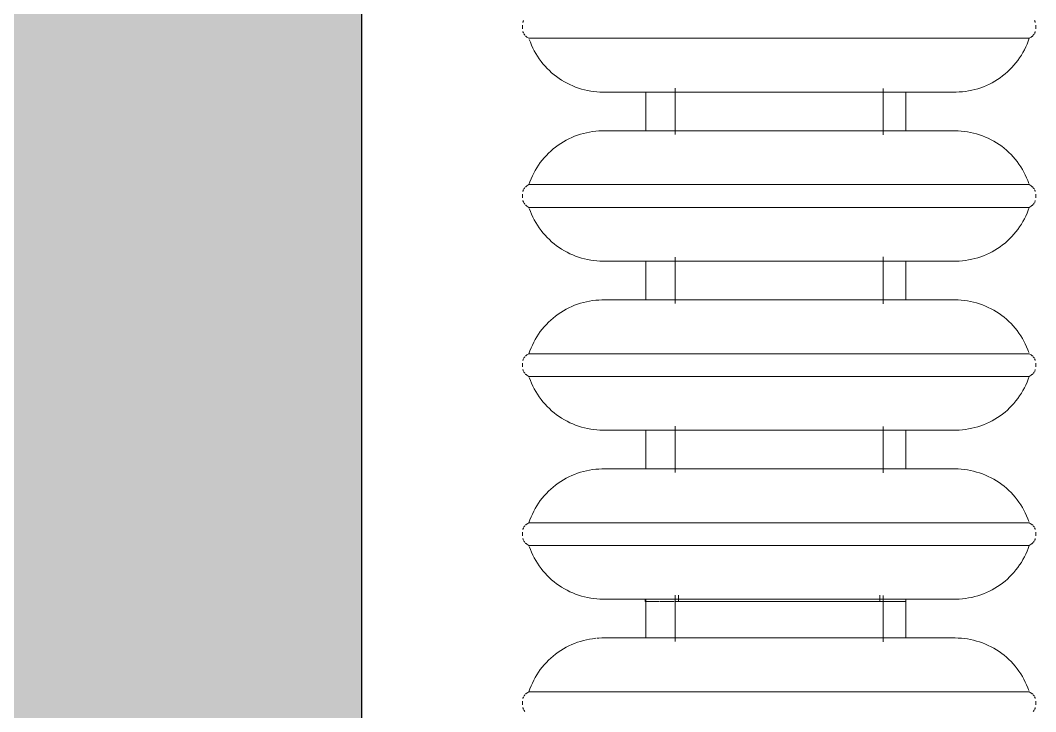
# Model space of a CAD drawing. Header units: inches. Extents: x -4688 to 1542, y -3558 to 978.
# Drawn here: x 11.65 to 31.17, y 230.45 to 243.74 of the extents above; entities that cross this region are included whole.
import ezdxf

# ---------------------------------------------------------------- set-up
doc = ezdxf.new("R2010")
doc.units = ezdxf.units.IN
doc.header["$MEASUREMENT"] = 0
for name, color, linetype, lineweight in [('A-GENM', 13, 'Continuous', 9), ('A-WALL', 113, 'Continuous', 18), ('A-WALL-PATT', 111, 'Continuous', 18)]:
    doc.layers.add(name, color=color, linetype=linetype, lineweight=lineweight)

# ---------------------------------------------------------------- blocks, each defined once
blk = doc.blocks.new('Cast_Iron_Radiator_8182 - Cast_Iron_Radiator_8182-V88-1st Floor Power _ Signal')
at = {"layer": 'A-GENM'}
for p, q in [((-5.75, 4.933), (-5.787, 4.933)), ((-5.713, 4.933), (-5.75, 4.933)), ((-2.5, 4.933), (-2.537, 4.933)), ((-2.463, 4.933), (-2.5, 4.933)), ((0.75, 4.933), (0.713, 4.933)), ((0.787, 4.933), (0.75, 4.933)), ((4, 4.933), (3.963, 4.933)), ((4.037, 4.933), (4, 4.933)), ((7.25, 4.933), (7.213, 4.933)), ((7.287, 4.933), (7.25, 4.933)), ((-5.532, 4.809), (-5.557, 4.848)), ((-5.532, 1), (-5.532, 4.809)), ((-2.693, 4.848), (-2.718, 4.809)), ((-2.718, 1), (-2.718, 4.809)), ((-2.282, 4.809), (-2.307, 4.848)), ((-2.282, 1), (-2.282, 4.809)), ((0.557, 4.848), (0.532, 4.809)), ((0.532, 1), (0.532, 4.809)), ((0.968, 4.809), (0.943, 4.848)), ((0.968, 1), (0.968, 4.809)), ((3.807, 4.848), (3.782, 4.809)), ((3.782, 1), (3.782, 4.809)), ((4.218, 4.809), (4.193, 4.848)), ((4.218, 1), (4.218, 4.809)), ((7.057, 4.848), (7.032, 4.809)), ((7.032, 1), (7.032, 4.809)), ((-3.747, 2.562), (-4.503, 2.562)), ((-0.497, 2.562), (-1.253, 2.562)), ((2.753, 2.562), (1.997, 2.562)), ((6.003, 2.562), (5.247, 2.562)), ((-3.678, 2), (-4.568, 2)), ((-0.428, 2), (-1.318, 2)), ((2.822, 2), (1.932, 2)), ((6.072, 2), (5.182, 2)), ((-5.532, -1), (-5.532, 1)), ((-4.498, -1), (-4.498, 1)), ((-3.752, 1), (-3.752, -1)), ((-2.718, -1), (-2.718, 1)), ((-2.282, -1), (-2.282, 1)), ((-1.248, -1), (-1.248, 1)), ((-0.502, 1), (-0.502, -1)), ((0.532, -1), (0.532, 1)), ((0.968, -1), (0.968, 1)), ((2.002, -1), (2.002, 1)), ((2.748, 1), (2.748, -1)), ((3.782, -1), (3.782, 1)), ((4.218, -1), (4.218, 1)), ((5.252, -1), (5.252, 1)), ((5.998, 1), (5.998, -1)), ((7.032, -1), (7.032, 1)), ((-5.532, -4.809), (-5.532, -1)), ((-2.718, -4.809), (-2.718, -1)), ((-2.282, -4.809), (-2.282, -1)), ((0.532, -4.809), (0.532, -1)), ((0.968, -4.809), (0.968, -1)), ((3.782, -4.809), (3.782, -1)), ((4.218, -4.809), (4.218, -1)), ((7.032, -4.809), (7.032, -1)), ((-4.572, -2), (-3.682, -2)), ((-1.322, -2), (-0.432, -2)), ((1.928, -2), (2.831, -2)), ((5.178, -2), (6.068, -2)), ((-4.501, -2.438), (-3.746, -2.438)), ((-1.251, -2.438), (-0.496, -2.438)), ((1.999, -2.438), (2.754, -2.438)), ((5.249, -2.438), (6.004, -2.438)), ((-5.557, -4.848), (-5.532, -4.809)), ((-2.718, -4.809), (-2.693, -4.848)), ((-2.307, -4.848), (-2.282, -4.809)), ((0.532, -4.809), (0.557, -4.848)), ((0.943, -4.848), (0.968, -4.809)), ((3.782, -4.809), (3.807, -4.848)), ((4.193, -4.848), (4.218, -4.809)), ((7.032, -4.809), (7.057, -4.848)), ((-5.787, -4.933), (-5.75, -4.933)), ((-5.75, -4.933), (-5.713, -4.933)), ((-2.537, -4.933), (-2.5, -4.933)), ((-2.5, -4.933), (-2.463, -4.933)), ((0.713, -4.933), (0.75, -4.933)), ((0.75, -4.933), (0.787, -4.933)), ((3.963, -4.933), (4, -4.933)), ((4, -4.933), (4.037, -4.933)), ((7.213, -4.933), (7.25, -4.933)), ((7.25, -4.933), (7.287, -4.933))]:
    blk.add_line(p, q, dxfattribs=at)
at = {"layer": 'A-GENM', "flags": 128}
for points in [[(-5.909, 4.887), (-5.903, 4.892), (-5.897, 4.896), (-5.891, 4.901), (-5.885, 4.905)], [(-5.872, 4.912), (-5.865, 4.915), (-5.858, 4.918), (-5.851, 4.921), (-5.844, 4.924), (-5.837, 4.926)], [(-5.662, 4.925), (-5.655, 4.923), (-5.648, 4.921), (-5.641, 4.918), (-5.634, 4.915), (-5.627, 4.912)], [(-5.614, 4.904), (-5.608, 4.9), (-5.602, 4.896), (-5.596, 4.891), (-5.591, 4.887)], [(-2.659, 4.887), (-2.653, 4.892), (-2.647, 4.896), (-2.641, 4.901), (-2.635, 4.905)], [(-2.622, 4.912), (-2.615, 4.915), (-2.608, 4.918), (-2.601, 4.921), (-2.594, 4.924), (-2.587, 4.926)], [(-2.412, 4.925), (-2.405, 4.923), (-2.398, 4.921), (-2.391, 4.918), (-2.384, 4.915), (-2.377, 4.912)], [(-2.364, 4.904), (-2.358, 4.9), (-2.352, 4.896), (-2.346, 4.891), (-2.341, 4.887)], [(0.591, 4.887), (0.597, 4.892), (0.603, 4.896), (0.609, 4.901), (0.615, 4.905)], [(0.628, 4.912), (0.635, 4.915), (0.642, 4.918), (0.649, 4.921), (0.656, 4.924), (0.663, 4.926)], [(0.838, 4.925), (0.845, 4.923), (0.852, 4.921), (0.859, 4.918), (0.866, 4.915), (0.873, 4.912)], [(0.886, 4.904), (0.892, 4.9), (0.898, 4.896), (0.904, 4.891), (0.909, 4.887)], [(3.841, 4.887), (3.847, 4.892), (3.853, 4.896), (3.859, 4.901), (3.865, 4.905)], [(3.878, 4.912), (3.885, 4.915), (3.892, 4.918), (3.899, 4.921), (3.906, 4.924), (3.913, 4.926)], [(4.088, 4.925), (4.095, 4.923), (4.102, 4.921), (4.109, 4.918), (4.116, 4.915), (4.123, 4.912)], [(4.136, 4.904), (4.142, 4.9), (4.148, 4.896), (4.154, 4.891), (4.159, 4.887)], [(7.091, 4.887), (7.097, 4.892), (7.103, 4.896), (7.109, 4.901), (7.115, 4.905)], [(7.128, 4.912), (7.135, 4.915), (7.142, 4.918), (7.149, 4.921), (7.156, 4.924), (7.163, 4.926)], [(7.338, 4.925), (7.345, 4.923), (7.352, 4.921), (7.359, 4.918), (7.366, 4.915), (7.373, 4.912)], [(-5.58, 4.876), (-5.575, 4.871), (-5.57, 4.865), (-5.565, 4.859), (-5.561, 4.854), (-5.557, 4.848)], [(-5.532, 4.809), (-5.475, 4.789), (-5.419, 4.767), (-5.365, 4.743), (-5.311, 4.716), (-5.258, 4.688), (-5.206, 4.657), (-5.156, 4.624), (-5.107, 4.59), (-5.059, 4.553), (-5.013, 4.515), (-4.969, 4.474), (-4.926, 4.432), (-4.885, 4.389), (-4.846, 4.343), (-4.808, 4.296), (-4.773, 4.248), (-4.739, 4.198), (-4.707, 4.147), (-4.678, 4.095), (-4.651, 4.042), (-4.625, 3.987), (-4.602, 3.932), (-4.581, 3.876), (-4.563, 3.819), (-4.547, 3.761), (-4.533, 3.703), (-4.521, 3.644), (-4.512, 3.585), (-4.505, 3.525)], [(-3.752, 3.383), (-3.751, 3.443), (-3.747, 3.503), (-3.741, 3.563), (-3.733, 3.622), (-3.722, 3.681), (-3.709, 3.74), (-3.693, 3.798), (-3.676, 3.855), (-3.656, 3.911), (-3.633, 3.967), (-3.609, 4.022), (-3.582, 4.076), (-3.554, 4.128), (-3.523, 4.18), (-3.49, 4.23), (-3.455, 4.279), (-3.418, 4.326), (-3.38, 4.372), (-3.339, 4.416), (-3.297, 4.459), (-3.253, 4.5), (-3.208, 4.539), (-3.161, 4.576), (-3.112, 4.612), (-3.062, 4.645), (-3.011, 4.677), (-2.959, 4.706), (-2.905, 4.733), (-2.851, 4.758), (-2.795, 4.781), (-2.739, 4.802)], [(-2.693, 4.848), (-2.688, 4.854), (-2.684, 4.86), (-2.679, 4.866), (-2.675, 4.872), (-2.669, 4.877)], [(-2.33, 4.876), (-2.325, 4.871), (-2.32, 4.865), (-2.315, 4.859), (-2.311, 4.854), (-2.307, 4.848)], [(-2.282, 4.809), (-2.225, 4.789), (-2.169, 4.767), (-2.115, 4.743), (-2.061, 4.716), (-2.008, 4.688), (-1.956, 4.657), (-1.906, 4.624), (-1.857, 4.59), (-1.809, 4.553), (-1.763, 4.515), (-1.719, 4.474), (-1.676, 4.432), (-1.635, 4.389), (-1.596, 4.343), (-1.558, 4.296), (-1.523, 4.248), (-1.489, 4.198), (-1.457, 4.147), (-1.428, 4.095), (-1.401, 4.042), (-1.375, 3.987), (-1.352, 3.932), (-1.331, 3.876), (-1.313, 3.819), (-1.297, 3.761), (-1.283, 3.703), (-1.271, 3.644), (-1.262, 3.585), (-1.255, 3.525), (-1.25, 3.465), (-1.248, 3.405), (-1.248, 3.383)], [(-0.502, 3.383), (-0.501, 3.443), (-0.497, 3.503), (-0.491, 3.563), (-0.483, 3.622), (-0.472, 3.681), (-0.459, 3.74), (-0.443, 3.798), (-0.426, 3.855), (-0.406, 3.911), (-0.383, 3.967), (-0.359, 4.022), (-0.332, 4.076), (-0.304, 4.128), (-0.273, 4.18), (-0.24, 4.23), (-0.205, 4.279), (-0.168, 4.326), (-0.13, 4.372), (-0.089, 4.416), (-0.047, 4.459), (-0.003, 4.5), (0.042, 4.539), (0.089, 4.576), (0.138, 4.612), (0.188, 4.645), (0.239, 4.677), (0.291, 4.706), (0.345, 4.733), (0.399, 4.758), (0.455, 4.781), (0.511, 4.802)], [(0.557, 4.848), (0.562, 4.854), (0.566, 4.86), (0.571, 4.866), (0.575, 4.872), (0.581, 4.877)], [(0.92, 4.876), (0.925, 4.871), (0.93, 4.865), (0.935, 4.859), (0.939, 4.854), (0.943, 4.848)], [(0.968, 4.809), (1.025, 4.789), (1.081, 4.767), (1.135, 4.743), (1.189, 4.716), (1.242, 4.688), (1.294, 4.657), (1.344, 4.624), (1.393, 4.59), (1.441, 4.553), (1.487, 4.515), (1.531, 4.474), (1.574, 4.432), (1.615, 4.389), (1.654, 4.343), (1.692, 4.296), (1.727, 4.248), (1.761, 4.198), (1.793, 4.147), (1.822, 4.095), (1.849, 4.042), (1.875, 3.987), (1.898, 3.932), (1.919, 3.876), (1.937, 3.819), (1.953, 3.761), (1.967, 3.703), (1.979, 3.644), (1.988, 3.585), (1.995, 3.525), (2, 3.465), (2.002, 3.405), (2.002, 3.383)], [(2.748, 3.383), (2.749, 3.443), (2.753, 3.503), (2.759, 3.563), (2.767, 3.622), (2.778, 3.681), (2.791, 3.74), (2.807, 3.798), (2.824, 3.855), (2.844, 3.911), (2.867, 3.967), (2.891, 4.022), (2.918, 4.076), (2.946, 4.128), (2.977, 4.18), (3.01, 4.23), (3.045, 4.279), (3.082, 4.326), (3.12, 4.372), (3.161, 4.416), (3.203, 4.459), (3.247, 4.5), (3.292, 4.539), (3.339, 4.576), (3.388, 4.612), (3.438, 4.645), (3.489, 4.677), (3.541, 4.706), (3.595, 4.733), (3.649, 4.758), (3.705, 4.781), (3.761, 4.802)], [(3.807, 4.848), (3.812, 4.854), (3.816, 4.86), (3.821, 4.866), (3.825, 4.872), (3.831, 4.877)], [(4.17, 4.876), (4.175, 4.871), (4.18, 4.865), (4.185, 4.859), (4.189, 4.854), (4.193, 4.848)], [(4.218, 4.809), (4.275, 4.789), (4.331, 4.767), (4.385, 4.743), (4.439, 4.716), (4.492, 4.688), (4.544, 4.657), (4.594, 4.624), (4.643, 4.59), (4.691, 4.553), (4.737, 4.515), (4.781, 4.474), (4.824, 4.432), (4.865, 4.389), (4.904, 4.343), (4.942, 4.296), (4.977, 4.248), (5.011, 4.198), (5.043, 4.147), (5.072, 4.095), (5.099, 4.042), (5.125, 3.987), (5.148, 3.932), (5.169, 3.876), (5.187, 3.819), (5.203, 3.761), (5.217, 3.703), (5.229, 3.644), (5.238, 3.585), (5.245, 3.525), (5.25, 3.465), (5.252, 3.405), (5.252, 3.383)], [(5.998, 3.383), (5.999, 3.443), (6.003, 3.503), (6.009, 3.563), (6.017, 3.622), (6.028, 3.681), (6.041, 3.74), (6.057, 3.798), (6.074, 3.855), (6.094, 3.911), (6.117, 3.967), (6.141, 4.022), (6.168, 4.076), (6.196, 4.128), (6.227, 4.18), (6.26, 4.23), (6.295, 4.279), (6.332, 4.326), (6.37, 4.372), (6.411, 4.416), (6.453, 4.459), (6.497, 4.5), (6.542, 4.539), (6.589, 4.576), (6.638, 4.612), (6.688, 4.645), (6.739, 4.677), (6.791, 4.706), (6.845, 4.733), (6.899, 4.758), (6.955, 4.781), (7.011, 4.802)], [(7.057, 4.848), (7.062, 4.854), (7.066, 4.86), (7.071, 4.866), (7.075, 4.872), (7.081, 4.877)], [(-4.503, 3.505), (-4.5, 3.465), (-4.498, 3.405), (-4.498, 3.383)], [(-4.498, 1), (-4.498, 1.095), (-4.498, 1.19), (-4.498, 1.285), (-4.498, 1.38), (-4.498, 1.473), (-4.498, 1.566), (-4.498, 1.659), (-4.498, 1.75), (-4.498, 1.839), (-4.498, 1.928), (-4.498, 2.015), (-4.498, 2.1), (-4.498, 2.184), (-4.498, 2.266), (-4.498, 2.346), (-4.498, 2.423), (-4.498, 2.498), (-4.498, 2.571), (-4.498, 2.642), (-4.498, 2.71), (-4.498, 2.775), (-4.498, 2.837), (-4.498, 2.896), (-4.498, 2.952), (-4.498, 3.005), (-4.498, 3.055), (-4.498, 3.102), (-4.498, 3.145), (-4.498, 3.185), (-4.498, 3.221), (-4.498, 3.254), (-4.498, 3.283), (-4.498, 3.309), (-4.498, 3.33), (-4.498, 3.348), (-4.498, 3.363), (-4.498, 3.373), (-4.498, 3.38), (-4.498, 3.383), (-4.498, 3.383)], [(-4.498, 3.383), (-4.498, 3.381), (-4.498, 3.375), (-4.498, 3.366), (-4.498, 3.353), (-4.498, 3.336), (-4.498, 3.315), (-4.498, 3.29), (-4.498, 3.262), (-4.498, 3.23), (-4.498, 3.195), (-4.498, 3.156), (-4.498, 3.114), (-4.498, 3.068), (-4.498, 3.019), (-4.498, 2.967), (-4.498, 2.911), (-4.498, 2.853), (-4.498, 2.792), (-4.498, 2.727), (-4.498, 2.66), (-4.498, 2.591), (-4.498, 2.562)], [(-3.752, 3.383), (-3.752, 3.381), (-3.752, 3.375), (-3.752, 3.366), (-3.752, 3.353), (-3.752, 3.336), (-3.752, 3.315), (-3.752, 3.29), (-3.752, 3.262), (-3.752, 3.23), (-3.752, 3.195), (-3.752, 3.156), (-3.752, 3.114), (-3.752, 3.068), (-3.752, 3.019), (-3.752, 2.967), (-3.752, 2.911), (-3.752, 2.853), (-3.752, 2.792), (-3.752, 2.727), (-3.752, 2.66), (-3.752, 2.591), (-3.752, 2.518), (-3.752, 2.444), (-3.752, 2.367), (-3.752, 2.288), (-3.752, 2.206), (-3.752, 2.123), (-3.752, 2.038), (-3.752, 1.952), (-3.752, 1.864), (-3.752, 1.774), (-3.752, 1.683), (-3.752, 1.591), (-3.752, 1.499), (-3.752, 1.405), (-3.752, 1.311), (-3.752, 1.216), (-3.752, 1.121), (-3.752, 1.026), (-3.752, 1)], [(-3.752, 2.575), (-3.752, 2.642), (-3.752, 2.71), (-3.752, 2.775), (-3.752, 2.837), (-3.752, 2.896), (-3.752, 2.952), (-3.752, 3.005), (-3.752, 3.055), (-3.752, 3.102), (-3.752, 3.145), (-3.752, 3.185), (-3.752, 3.221), (-3.752, 3.254), (-3.752, 3.283), (-3.752, 3.309), (-3.752, 3.33), (-3.752, 3.348), (-3.752, 3.363), (-3.752, 3.373), (-3.752, 3.38), (-3.752, 3.383), (-3.752, 3.383)], [(-1.248, 1), (-1.248, 1.095), (-1.248, 1.19), (-1.248, 1.285), (-1.248, 1.38), (-1.248, 1.473), (-1.248, 1.566), (-1.248, 1.659), (-1.248, 1.75), (-1.248, 1.839), (-1.248, 1.928), (-1.248, 2.015), (-1.248, 2.1), (-1.248, 2.184), (-1.248, 2.266), (-1.248, 2.346), (-1.248, 2.423), (-1.248, 2.498), (-1.248, 2.571), (-1.248, 2.642), (-1.248, 2.71), (-1.248, 2.775), (-1.248, 2.837), (-1.248, 2.896), (-1.248, 2.952), (-1.248, 3.005), (-1.248, 3.055), (-1.248, 3.102), (-1.248, 3.145), (-1.248, 3.185), (-1.248, 3.221), (-1.248, 3.254), (-1.248, 3.283), (-1.248, 3.309), (-1.248, 3.33), (-1.248, 3.348), (-1.248, 3.363), (-1.248, 3.373), (-1.248, 3.38), (-1.248, 3.383), (-1.248, 3.383)], [(-1.248, 3.383), (-1.248, 3.381), (-1.248, 3.375), (-1.248, 3.366), (-1.248, 3.353), (-1.248, 3.336), (-1.248, 3.315), (-1.248, 3.29), (-1.248, 3.262), (-1.248, 3.23), (-1.248, 3.195), (-1.248, 3.156), (-1.248, 3.114), (-1.248, 3.068), (-1.248, 3.019), (-1.248, 2.967), (-1.248, 2.911), (-1.248, 2.853), (-1.248, 2.792), (-1.248, 2.727), (-1.248, 2.66), (-1.248, 2.591), (-1.248, 2.562)], [(-0.502, 3.383), (-0.502, 3.381), (-0.502, 3.375), (-0.502, 3.366), (-0.502, 3.353), (-0.502, 3.336), (-0.502, 3.315), (-0.502, 3.29), (-0.502, 3.262), (-0.502, 3.23), (-0.502, 3.195), (-0.502, 3.156), (-0.502, 3.114), (-0.502, 3.068), (-0.502, 3.019), (-0.502, 2.967), (-0.502, 2.911), (-0.502, 2.853), (-0.502, 2.792), (-0.502, 2.727), (-0.502, 2.66), (-0.502, 2.591), (-0.502, 2.518), (-0.502, 2.444), (-0.502, 2.367), (-0.502, 2.288), (-0.502, 2.206), (-0.502, 2.123), (-0.502, 2.038), (-0.502, 1.952), (-0.502, 1.864), (-0.502, 1.774), (-0.502, 1.683), (-0.502, 1.591), (-0.502, 1.499), (-0.502, 1.405), (-0.502, 1.311), (-0.502, 1.216), (-0.502, 1.121), (-0.502, 1.026), (-0.502, 1)], [(-0.502, 2.571), (-0.502, 2.642), (-0.502, 2.71), (-0.502, 2.775), (-0.502, 2.837), (-0.502, 2.896), (-0.502, 2.952), (-0.502, 3.005), (-0.502, 3.055), (-0.502, 3.102), (-0.502, 3.145), (-0.502, 3.185), (-0.502, 3.221), (-0.502, 3.254), (-0.502, 3.283), (-0.502, 3.309), (-0.502, 3.33), (-0.502, 3.348), (-0.502, 3.363), (-0.502, 3.373), (-0.502, 3.38), (-0.502, 3.383), (-0.502, 3.383)], [(2.002, 1), (2.002, 1.095), (2.002, 1.19), (2.002, 1.285), (2.002, 1.38), (2.002, 1.473), (2.002, 1.566), (2.002, 1.659), (2.002, 1.75), (2.002, 1.839), (2.002, 1.928), (2.002, 2.015), (2.002, 2.1), (2.002, 2.184), (2.002, 2.266), (2.002, 2.346), (2.002, 2.423), (2.002, 2.498), (2.002, 2.571), (2.002, 2.642), (2.002, 2.71), (2.002, 2.775), (2.002, 2.837), (2.002, 2.896), (2.002, 2.952), (2.002, 3.005), (2.002, 3.055), (2.002, 3.102), (2.002, 3.145), (2.002, 3.185), (2.002, 3.221), (2.002, 3.254), (2.002, 3.283), (2.002, 3.309), (2.002, 3.33), (2.002, 3.348), (2.002, 3.363), (2.002, 3.373), (2.002, 3.38), (2.002, 3.383), (2.002, 3.383)], [(2.002, 3.383), (2.002, 3.381), (2.002, 3.375), (2.002, 3.366), (2.002, 3.353), (2.002, 3.336), (2.002, 3.315), (2.002, 3.29), (2.002, 3.262), (2.002, 3.23), (2.002, 3.195), (2.002, 3.156), (2.002, 3.114), (2.002, 3.068), (2.002, 3.019), (2.002, 2.967), (2.002, 2.911), (2.002, 2.853), (2.002, 2.792), (2.002, 2.727), (2.002, 2.66), (2.002, 2.591), (2.002, 2.562)], [(2.748, 3.383), (2.748, 3.381), (2.748, 3.375), (2.748, 3.366), (2.748, 3.353), (2.748, 3.336), (2.748, 3.315), (2.748, 3.29), (2.748, 3.262), (2.748, 3.23), (2.748, 3.195), (2.748, 3.156), (2.748, 3.114), (2.748, 3.068), (2.748, 3.019), (2.748, 2.967), (2.748, 2.911), (2.748, 2.853), (2.748, 2.792), (2.748, 2.727), (2.748, 2.66), (2.748, 2.591), (2.748, 2.518), (2.748, 2.444), (2.748, 2.367), (2.748, 2.288), (2.748, 2.206), (2.748, 2.123), (2.748, 2.038), (2.748, 1.952), (2.748, 1.864), (2.748, 1.774), (2.748, 1.683), (2.748, 1.591), (2.748, 1.499), (2.748, 1.405), (2.748, 1.311), (2.748, 1.216), (2.748, 1.121), (2.748, 1.026), (2.748, 1)], [(2.748, 2.571), (2.748, 2.642), (2.748, 2.71), (2.748, 2.775), (2.748, 2.837), (2.748, 2.896), (2.748, 2.952), (2.748, 3.005), (2.748, 3.055), (2.748, 3.102), (2.748, 3.145), (2.748, 3.185), (2.748, 3.221), (2.748, 3.254), (2.748, 3.283), (2.748, 3.309), (2.748, 3.33), (2.748, 3.348), (2.748, 3.363), (2.748, 3.373), (2.748, 3.38), (2.748, 3.383), (2.748, 3.383)], [(5.252, 1), (5.252, 1.095), (5.252, 1.19), (5.252, 1.285), (5.252, 1.38), (5.252, 1.473), (5.252, 1.566), (5.252, 1.659), (5.252, 1.75), (5.252, 1.839), (5.252, 1.928), (5.252, 2.015), (5.252, 2.1), (5.252, 2.184), (5.252, 2.266), (5.252, 2.346), (5.252, 2.423), (5.252, 2.498), (5.252, 2.571), (5.252, 2.642), (5.252, 2.71), (5.252, 2.775), (5.252, 2.837), (5.252, 2.896), (5.252, 2.952), (5.252, 3.005), (5.252, 3.055), (5.252, 3.102), (5.252, 3.145), (5.252, 3.185), (5.252, 3.221), (5.252, 3.254), (5.252, 3.283), (5.252, 3.309), (5.252, 3.33), (5.252, 3.348), (5.252, 3.363), (5.252, 3.373), (5.252, 3.38), (5.252, 3.383), (5.252, 3.383)], [(5.252, 3.383), (5.252, 3.381), (5.252, 3.375), (5.252, 3.366), (5.252, 3.353), (5.252, 3.336), (5.252, 3.315), (5.252, 3.29), (5.252, 3.262), (5.252, 3.23), (5.252, 3.195), (5.252, 3.156), (5.252, 3.114), (5.252, 3.068), (5.252, 3.019), (5.252, 2.967), (5.252, 2.911), (5.252, 2.853), (5.252, 2.792), (5.252, 2.727), (5.252, 2.66), (5.252, 2.591), (5.252, 2.562)], [(5.998, 3.383), (5.998, 3.381), (5.998, 3.375), (5.998, 3.366), (5.998, 3.353), (5.998, 3.336), (5.998, 3.315), (5.998, 3.29), (5.998, 3.262), (5.998, 3.23), (5.998, 3.195), (5.998, 3.156), (5.998, 3.114), (5.998, 3.068), (5.998, 3.019), (5.998, 2.967), (5.998, 2.911), (5.998, 2.853), (5.998, 2.792), (5.998, 2.727), (5.998, 2.66), (5.998, 2.591), (5.998, 2.518), (5.998, 2.444), (5.998, 2.367), (5.998, 2.288), (5.998, 2.206), (5.998, 2.123), (5.998, 2.038), (5.998, 1.952), (5.998, 1.864), (5.998, 1.774), (5.998, 1.683), (5.998, 1.591), (5.998, 1.499), (5.998, 1.405), (5.998, 1.311), (5.998, 1.216), (5.998, 1.121), (5.998, 1.026), (5.998, 1)], [(5.998, 2.571), (5.998, 2.642), (5.998, 2.71), (5.998, 2.775), (5.998, 2.837), (5.998, 2.896), (5.998, 2.952), (5.998, 3.005), (5.998, 3.055), (5.998, 3.102), (5.998, 3.145), (5.998, 3.185), (5.998, 3.221), (5.998, 3.254), (5.998, 3.283), (5.998, 3.309), (5.998, 3.33), (5.998, 3.348), (5.998, 3.363), (5.998, 3.373), (5.998, 3.38), (5.998, 3.383), (5.998, 3.383)], [(-4.498, -3.383), (-4.498, -3.381), (-4.498, -3.375), (-4.498, -3.366), (-4.498, -3.353), (-4.498, -3.336), (-4.498, -3.315), (-4.498, -3.29), (-4.498, -3.262), (-4.498, -3.23), (-4.498, -3.195), (-4.498, -3.156), (-4.498, -3.114), (-4.498, -3.068), (-4.498, -3.019), (-4.498, -2.967), (-4.498, -2.911), (-4.498, -2.853), (-4.498, -2.792), (-4.498, -2.727), (-4.498, -2.66), (-4.498, -2.591), (-4.498, -2.518), (-4.498, -2.444), (-4.498, -2.367), (-4.498, -2.288), (-4.498, -2.206), (-4.498, -2.123), (-4.498, -2.038), (-4.498, -1.952), (-4.498, -1.864), (-4.498, -1.774), (-4.498, -1.683), (-4.498, -1.591), (-4.498, -1.499), (-4.498, -1.405), (-4.498, -1.311), (-4.498, -1.216), (-4.498, -1.121), (-4.498, -1.026), (-4.498, -1)], [(-3.752, -1), (-3.752, -1.095), (-3.752, -1.19), (-3.752, -1.285), (-3.752, -1.38), (-3.752, -1.473), (-3.752, -1.566), (-3.752, -1.659), (-3.752, -1.75), (-3.752, -1.839), (-3.752, -1.928), (-3.752, -2.015), (-3.752, -2.1), (-3.752, -2.184), (-3.752, -2.266), (-3.752, -2.346), (-3.752, -2.423), (-3.752, -2.498), (-3.752, -2.571), (-3.752, -2.642), (-3.752, -2.71), (-3.752, -2.775), (-3.752, -2.837), (-3.752, -2.896), (-3.752, -2.952), (-3.752, -3.005), (-3.752, -3.055), (-3.752, -3.102), (-3.752, -3.145), (-3.752, -3.185), (-3.752, -3.221), (-3.752, -3.254), (-3.752, -3.283), (-3.752, -3.309), (-3.752, -3.33), (-3.752, -3.348), (-3.752, -3.363), (-3.752, -3.373), (-3.752, -3.38), (-3.752, -3.383), (-3.752, -3.383)], [(-1.248, -3.383), (-1.248, -3.381), (-1.248, -3.375), (-1.248, -3.366), (-1.248, -3.353), (-1.248, -3.336), (-1.248, -3.315), (-1.248, -3.29), (-1.248, -3.262), (-1.248, -3.23), (-1.248, -3.195), (-1.248, -3.156), (-1.248, -3.114), (-1.248, -3.068), (-1.248, -3.019), (-1.248, -2.967), (-1.248, -2.911), (-1.248, -2.853), (-1.248, -2.792), (-1.248, -2.727), (-1.248, -2.66), (-1.248, -2.591), (-1.248, -2.518), (-1.248, -2.444), (-1.248, -2.367), (-1.248, -2.288), (-1.248, -2.206), (-1.248, -2.123), (-1.248, -2.038), (-1.248, -1.952), (-1.248, -1.864), (-1.248, -1.774), (-1.248, -1.683), (-1.248, -1.591), (-1.248, -1.499), (-1.248, -1.405), (-1.248, -1.311), (-1.248, -1.216), (-1.248, -1.121), (-1.248, -1.026), (-1.248, -1)], [(-0.502, -1), (-0.502, -1.095), (-0.502, -1.19), (-0.502, -1.285), (-0.502, -1.38), (-0.502, -1.473), (-0.502, -1.566), (-0.502, -1.659), (-0.502, -1.75), (-0.502, -1.839), (-0.502, -1.928), (-0.502, -2.015), (-0.502, -2.1), (-0.502, -2.184), (-0.502, -2.266), (-0.502, -2.346), (-0.502, -2.423), (-0.502, -2.498), (-0.502, -2.571), (-0.502, -2.642), (-0.502, -2.71), (-0.502, -2.775), (-0.502, -2.837), (-0.502, -2.896), (-0.502, -2.952), (-0.502, -3.005), (-0.502, -3.055), (-0.502, -3.102), (-0.502, -3.145), (-0.502, -3.185), (-0.502, -3.221), (-0.502, -3.254), (-0.502, -3.283), (-0.502, -3.309), (-0.502, -3.33), (-0.502, -3.348), (-0.502, -3.363), (-0.502, -3.373), (-0.502, -3.38), (-0.502, -3.383), (-0.502, -3.383)], [(2.002, -3.383), (2.002, -3.381), (2.002, -3.375), (2.002, -3.366), (2.002, -3.353), (2.002, -3.336), (2.002, -3.315), (2.002, -3.29), (2.002, -3.262), (2.002, -3.23), (2.002, -3.195), (2.002, -3.156), (2.002, -3.114), (2.002, -3.068), (2.002, -3.019), (2.002, -2.967), (2.002, -2.911), (2.002, -2.853), (2.002, -2.792), (2.002, -2.727), (2.002, -2.66), (2.002, -2.591), (2.002, -2.518), (2.002, -2.444), (2.002, -2.367), (2.002, -2.288), (2.002, -2.206), (2.002, -2.123), (2.002, -2.038), (2.002, -1.952), (2.002, -1.864), (2.002, -1.774), (2.002, -1.683), (2.002, -1.591), (2.002, -1.499), (2.002, -1.405), (2.002, -1.311), (2.002, -1.216), (2.002, -1.121), (2.002, -1.026), (2.002, -1)], [(2.748, -1), (2.748, -1.095), (2.748, -1.19), (2.748, -1.285), (2.748, -1.38), (2.748, -1.473), (2.748, -1.566), (2.748, -1.659), (2.748, -1.75), (2.748, -1.839), (2.748, -1.928), (2.748, -2.015), (2.748, -2.1), (2.748, -2.184), (2.748, -2.266), (2.748, -2.346), (2.748, -2.423), (2.748, -2.498), (2.748, -2.571), (2.748, -2.642), (2.748, -2.71), (2.748, -2.775), (2.748, -2.837), (2.748, -2.896), (2.748, -2.952), (2.748, -3.005), (2.748, -3.055), (2.748, -3.102), (2.748, -3.145), (2.748, -3.185), (2.748, -3.221), (2.748, -3.254), (2.748, -3.283), (2.748, -3.309), (2.748, -3.33), (2.748, -3.348), (2.748, -3.363), (2.748, -3.373), (2.748, -3.38), (2.748, -3.383), (2.748, -3.383)], [(5.252, -3.383), (5.252, -3.381), (5.252, -3.375), (5.252, -3.366), (5.252, -3.353), (5.252, -3.336), (5.252, -3.315), (5.252, -3.29), (5.252, -3.262), (5.252, -3.23), (5.252, -3.195), (5.252, -3.156), (5.252, -3.114), (5.252, -3.068), (5.252, -3.019), (5.252, -2.967), (5.252, -2.911), (5.252, -2.853), (5.252, -2.792), (5.252, -2.727), (5.252, -2.66), (5.252, -2.591), (5.252, -2.518), (5.252, -2.444), (5.252, -2.367), (5.252, -2.288), (5.252, -2.206), (5.252, -2.123), (5.252, -2.038), (5.252, -1.952), (5.252, -1.864), (5.252, -1.774), (5.252, -1.683), (5.252, -1.591), (5.252, -1.499), (5.252, -1.405), (5.252, -1.311), (5.252, -1.216), (5.252, -1.121), (5.252, -1.026), (5.252, -1)], [(5.998, -1), (5.998, -1.095), (5.998, -1.19), (5.998, -1.285), (5.998, -1.38), (5.998, -1.473), (5.998, -1.566), (5.998, -1.659), (5.998, -1.75), (5.998, -1.839), (5.998, -1.928), (5.998, -2.015), (5.998, -2.1), (5.998, -2.184), (5.998, -2.266), (5.998, -2.346), (5.998, -2.423), (5.998, -2.498), (5.998, -2.571), (5.998, -2.642), (5.998, -2.71), (5.998, -2.775), (5.998, -2.837), (5.998, -2.896), (5.998, -2.952), (5.998, -3.005), (5.998, -3.055), (5.998, -3.102), (5.998, -3.145), (5.998, -3.185), (5.998, -3.221), (5.998, -3.254), (5.998, -3.283), (5.998, -3.309), (5.998, -3.33), (5.998, -3.348), (5.998, -3.363), (5.998, -3.373), (5.998, -3.38), (5.998, -3.383), (5.998, -3.383)], [(-4.498, -2.438), (-4.498, -2.498), (-4.498, -2.571), (-4.498, -2.642), (-4.498, -2.71), (-4.498, -2.775), (-4.498, -2.837), (-4.498, -2.896), (-4.498, -2.952), (-4.498, -3.005), (-4.498, -3.055), (-4.498, -3.102), (-4.498, -3.145), (-4.498, -3.185), (-4.498, -3.221), (-4.498, -3.254), (-4.498, -3.283), (-4.498, -3.309), (-4.498, -3.33), (-4.498, -3.348), (-4.498, -3.363), (-4.498, -3.373), (-4.498, -3.38), (-4.498, -3.383), (-4.498, -3.383)], [(-3.752, -3.383), (-3.752, -3.381), (-3.752, -3.375), (-3.752, -3.366), (-3.752, -3.353), (-3.752, -3.336), (-3.752, -3.315), (-3.752, -3.29), (-3.752, -3.262), (-3.752, -3.23), (-3.752, -3.195), (-3.752, -3.156), (-3.752, -3.114), (-3.752, -3.068), (-3.752, -3.019), (-3.752, -2.967), (-3.752, -2.911), (-3.752, -2.853), (-3.752, -2.792), (-3.752, -2.727), (-3.752, -2.66), (-3.752, -2.591), (-3.752, -2.518), (-3.752, -2.444)], [(-1.248, -2.438), (-1.248, -2.498), (-1.248, -2.571), (-1.248, -2.642), (-1.248, -2.71), (-1.248, -2.775), (-1.248, -2.837), (-1.248, -2.896), (-1.248, -2.952), (-1.248, -3.005), (-1.248, -3.055), (-1.248, -3.102), (-1.248, -3.145), (-1.248, -3.185), (-1.248, -3.221), (-1.248, -3.254), (-1.248, -3.283), (-1.248, -3.309), (-1.248, -3.33), (-1.248, -3.348), (-1.248, -3.363), (-1.248, -3.373), (-1.248, -3.38), (-1.248, -3.383), (-1.248, -3.383)], [(-0.502, -3.383), (-0.502, -3.381), (-0.502, -3.375), (-0.502, -3.366), (-0.502, -3.353), (-0.502, -3.336), (-0.502, -3.315), (-0.502, -3.29), (-0.502, -3.262), (-0.502, -3.23), (-0.502, -3.195), (-0.502, -3.156), (-0.502, -3.114), (-0.502, -3.068), (-0.502, -3.019), (-0.502, -2.967), (-0.502, -2.911), (-0.502, -2.853), (-0.502, -2.792), (-0.502, -2.727), (-0.502, -2.66), (-0.502, -2.591), (-0.502, -2.518), (-0.502, -2.444)], [(2.002, -2.438), (2.002, -2.498), (2.002, -2.571), (2.002, -2.642), (2.002, -2.71), (2.002, -2.775), (2.002, -2.837), (2.002, -2.896), (2.002, -2.952), (2.002, -3.005), (2.002, -3.055), (2.002, -3.102), (2.002, -3.145), (2.002, -3.185), (2.002, -3.221), (2.002, -3.254), (2.002, -3.283), (2.002, -3.309), (2.002, -3.33), (2.002, -3.348), (2.002, -3.363), (2.002, -3.373), (2.002, -3.38), (2.002, -3.383), (2.002, -3.383)], [(2.748, -3.383), (2.748, -3.381), (2.748, -3.375), (2.748, -3.366), (2.748, -3.353), (2.748, -3.336), (2.748, -3.315), (2.748, -3.29), (2.748, -3.262), (2.748, -3.23), (2.748, -3.195), (2.748, -3.156), (2.748, -3.114), (2.748, -3.068), (2.748, -3.019), (2.748, -2.967), (2.748, -2.911), (2.748, -2.853), (2.748, -2.792), (2.748, -2.727), (2.748, -2.66), (2.748, -2.591), (2.748, -2.518), (2.748, -2.444)], [(5.252, -2.438), (5.252, -2.498), (5.252, -2.571), (5.252, -2.642), (5.252, -2.71), (5.252, -2.775), (5.252, -2.837), (5.252, -2.896), (5.252, -2.952), (5.252, -3.005), (5.252, -3.055), (5.252, -3.102), (5.252, -3.145), (5.252, -3.185), (5.252, -3.221), (5.252, -3.254), (5.252, -3.283), (5.252, -3.309), (5.252, -3.33), (5.252, -3.348), (5.252, -3.363), (5.252, -3.373), (5.252, -3.38), (5.252, -3.383), (5.252, -3.383)], [(5.998, -3.383), (5.998, -3.381), (5.998, -3.375), (5.998, -3.366), (5.998, -3.353), (5.998, -3.336), (5.998, -3.315), (5.998, -3.29), (5.998, -3.262), (5.998, -3.23), (5.998, -3.195), (5.998, -3.156), (5.998, -3.114), (5.998, -3.068), (5.998, -3.019), (5.998, -2.967), (5.998, -2.911), (5.998, -2.853), (5.998, -2.792), (5.998, -2.727), (5.998, -2.66), (5.998, -2.591), (5.998, -2.518), (5.998, -2.444)], [(-4.503, -3.507), (-4.509, -3.563), (-4.517, -3.622), (-4.528, -3.681), (-4.541, -3.74), (-4.557, -3.798), (-4.574, -3.855), (-4.594, -3.911), (-4.617, -3.967), (-4.641, -4.022), (-4.668, -4.076), (-4.696, -4.128), (-4.727, -4.18), (-4.76, -4.23), (-4.795, -4.279), (-4.832, -4.326), (-4.87, -4.372), (-4.911, -4.416), (-4.953, -4.459), (-4.997, -4.5), (-5.042, -4.539), (-5.089, -4.576), (-5.138, -4.612), (-5.188, -4.645), (-5.239, -4.677), (-5.291, -4.706), (-5.345, -4.733), (-5.399, -4.758), (-5.455, -4.781), (-5.511, -4.802)], [(-4.498, -3.383), (-4.499, -3.443), (-4.503, -3.503)], [(-2.718, -4.809), (-2.775, -4.789), (-2.831, -4.767), (-2.885, -4.743), (-2.939, -4.716), (-2.992, -4.688), (-3.044, -4.657), (-3.094, -4.624), (-3.143, -4.59), (-3.191, -4.553), (-3.237, -4.515), (-3.281, -4.474), (-3.324, -4.432), (-3.365, -4.389), (-3.404, -4.343), (-3.442, -4.296), (-3.477, -4.248), (-3.511, -4.198), (-3.543, -4.147), (-3.572, -4.095), (-3.599, -4.042), (-3.625, -3.987), (-3.648, -3.932), (-3.669, -3.876), (-3.687, -3.819), (-3.703, -3.761), (-3.717, -3.703), (-3.729, -3.644), (-3.738, -3.585), (-3.745, -3.525), (-3.75, -3.465), (-3.752, -3.405), (-3.752, -3.383)], [(-1.248, -3.383), (-1.249, -3.443), (-1.253, -3.503), (-1.259, -3.563), (-1.267, -3.622), (-1.278, -3.681), (-1.291, -3.74), (-1.307, -3.798), (-1.324, -3.855), (-1.344, -3.911), (-1.367, -3.967), (-1.391, -4.022), (-1.418, -4.076), (-1.446, -4.128), (-1.477, -4.18), (-1.51, -4.23), (-1.545, -4.279), (-1.582, -4.326), (-1.62, -4.372), (-1.661, -4.416), (-1.703, -4.459), (-1.747, -4.5), (-1.792, -4.539), (-1.839, -4.576), (-1.888, -4.612), (-1.938, -4.645), (-1.989, -4.677), (-2.041, -4.706), (-2.095, -4.733), (-2.149, -4.758), (-2.205, -4.781), (-2.261, -4.802)], [(0.532, -4.809), (0.475, -4.789), (0.419, -4.767), (0.365, -4.743), (0.311, -4.716), (0.258, -4.688), (0.206, -4.657), (0.156, -4.624), (0.107, -4.59), (0.059, -4.553), (0.013, -4.515), (-0.031, -4.474), (-0.074, -4.432), (-0.115, -4.389), (-0.154, -4.343), (-0.192, -4.296), (-0.227, -4.248), (-0.261, -4.198), (-0.293, -4.147), (-0.322, -4.095), (-0.349, -4.042), (-0.375, -3.987), (-0.398, -3.932), (-0.419, -3.876), (-0.437, -3.819), (-0.453, -3.761), (-0.467, -3.703), (-0.479, -3.644), (-0.488, -3.585), (-0.495, -3.525), (-0.5, -3.465), (-0.502, -3.405), (-0.502, -3.383)], [(2.002, -3.383), (2.001, -3.443), (1.997, -3.503), (1.991, -3.563), (1.983, -3.622), (1.972, -3.681), (1.959, -3.74), (1.943, -3.798), (1.926, -3.855), (1.906, -3.911), (1.883, -3.967), (1.859, -4.022), (1.832, -4.076), (1.804, -4.128), (1.773, -4.18), (1.74, -4.23), (1.705, -4.279), (1.668, -4.326), (1.63, -4.372), (1.589, -4.416), (1.547, -4.459), (1.503, -4.5), (1.458, -4.539), (1.411, -4.576), (1.362, -4.612), (1.312, -4.645), (1.261, -4.677), (1.209, -4.706), (1.155, -4.733), (1.101, -4.758), (1.045, -4.781), (0.989, -4.802)], [(3.782, -4.809), (3.725, -4.789), (3.669, -4.767), (3.615, -4.743), (3.561, -4.716), (3.508, -4.688), (3.456, -4.657), (3.406, -4.624), (3.357, -4.59), (3.309, -4.553), (3.263, -4.515), (3.219, -4.474), (3.176, -4.432), (3.135, -4.389), (3.096, -4.343), (3.058, -4.296), (3.023, -4.248), (2.989, -4.198), (2.957, -4.147), (2.928, -4.095), (2.901, -4.042), (2.875, -3.987), (2.852, -3.932), (2.831, -3.876), (2.813, -3.819), (2.797, -3.761), (2.783, -3.703), (2.771, -3.644), (2.762, -3.585), (2.755, -3.525), (2.75, -3.465), (2.748, -3.405), (2.748, -3.383)], [(5.252, -3.383), (5.251, -3.443), (5.247, -3.503), (5.241, -3.563), (5.233, -3.622), (5.222, -3.681), (5.209, -3.74), (5.193, -3.798), (5.176, -3.855), (5.156, -3.911), (5.133, -3.967), (5.109, -4.022), (5.082, -4.076), (5.054, -4.128), (5.023, -4.18), (4.99, -4.23), (4.955, -4.279), (4.918, -4.326), (4.88, -4.372), (4.839, -4.416), (4.797, -4.459), (4.753, -4.5), (4.708, -4.539), (4.661, -4.576), (4.612, -4.612), (4.562, -4.645), (4.511, -4.677), (4.459, -4.706), (4.405, -4.733), (4.351, -4.758), (4.295, -4.781), (4.239, -4.802)], [(7.032, -4.809), (6.975, -4.789), (6.919, -4.767), (6.865, -4.743), (6.811, -4.716), (6.758, -4.688), (6.706, -4.657), (6.656, -4.624), (6.607, -4.59), (6.559, -4.553), (6.513, -4.515), (6.469, -4.474), (6.426, -4.432), (6.385, -4.389), (6.346, -4.343), (6.308, -4.296), (6.273, -4.248), (6.239, -4.198), (6.207, -4.147), (6.178, -4.095), (6.151, -4.042), (6.125, -3.987), (6.102, -3.932), (6.081, -3.876), (6.063, -3.819), (6.047, -3.761), (6.033, -3.703), (6.021, -3.644), (6.012, -3.585), (6.005, -3.525), (6, -3.465), (5.998, -3.405), (5.998, -3.383)], [(-5.557, -4.848), (-5.562, -4.854), (-5.566, -4.86), (-5.571, -4.866), (-5.575, -4.872), (-5.581, -4.877)], [(-2.67, -4.876), (-2.675, -4.871), (-2.68, -4.865), (-2.685, -4.859), (-2.689, -4.854), (-2.693, -4.848)], [(-2.307, -4.848), (-2.312, -4.854), (-2.316, -4.86), (-2.321, -4.866), (-2.325, -4.872), (-2.331, -4.877)], [(0.58, -4.876), (0.575, -4.871), (0.57, -4.865), (0.565, -4.859), (0.561, -4.854), (0.557, -4.848)], [(0.943, -4.848), (0.938, -4.854), (0.934, -4.86), (0.929, -4.866), (0.925, -4.872), (0.919, -4.877)], [(3.83, -4.876), (3.825, -4.871), (3.82, -4.865), (3.815, -4.859), (3.811, -4.854), (3.807, -4.848)], [(4.193, -4.848), (4.188, -4.854), (4.184, -4.86), (4.179, -4.866), (4.175, -4.872), (4.169, -4.877)], [(7.08, -4.876), (7.075, -4.871), (7.07, -4.865), (7.065, -4.859), (7.061, -4.854), (7.057, -4.848)], [(-5.886, -4.904), (-5.892, -4.9), (-5.898, -4.896), (-5.904, -4.891), (-5.909, -4.887), (-5.911, -4.885)], [(-5.838, -4.925), (-5.845, -4.923), (-5.852, -4.921), (-5.859, -4.918), (-5.866, -4.915), (-5.873, -4.912)], [(-5.628, -4.912), (-5.635, -4.915), (-5.642, -4.918), (-5.649, -4.921), (-5.656, -4.924), (-5.663, -4.926)], [(-5.589, -4.885), (-5.591, -4.887), (-5.597, -4.892), (-5.603, -4.896), (-5.609, -4.901), (-5.615, -4.905)], [(-2.636, -4.904), (-2.642, -4.9), (-2.648, -4.896), (-2.654, -4.891), (-2.659, -4.887), (-2.661, -4.885)], [(-2.588, -4.925), (-2.595, -4.923), (-2.602, -4.921), (-2.609, -4.918), (-2.616, -4.915), (-2.623, -4.912)], [(-2.378, -4.912), (-2.385, -4.915), (-2.392, -4.918), (-2.399, -4.921), (-2.406, -4.924), (-2.413, -4.926)], [(-2.339, -4.885), (-2.341, -4.887), (-2.347, -4.892), (-2.353, -4.896), (-2.359, -4.901), (-2.365, -4.905)], [(0.614, -4.904), (0.608, -4.9), (0.602, -4.896), (0.596, -4.891), (0.591, -4.887)], [(0.662, -4.925), (0.655, -4.923), (0.648, -4.921), (0.641, -4.918), (0.634, -4.915), (0.627, -4.912)], [(0.872, -4.912), (0.865, -4.915), (0.858, -4.918), (0.851, -4.921), (0.844, -4.924), (0.837, -4.926)], [(0.909, -4.887), (0.903, -4.892), (0.897, -4.896), (0.891, -4.901), (0.885, -4.905)], [(3.864, -4.904), (3.858, -4.9), (3.852, -4.896), (3.846, -4.891), (3.841, -4.887), (3.839, -4.885)], [(3.912, -4.925), (3.905, -4.923), (3.898, -4.921), (3.891, -4.918), (3.884, -4.915), (3.877, -4.912)], [(4.122, -4.912), (4.115, -4.915), (4.108, -4.918), (4.101, -4.921), (4.094, -4.924), (4.087, -4.926)], [(4.161, -4.885), (4.159, -4.887), (4.153, -4.892), (4.147, -4.896), (4.141, -4.901), (4.135, -4.905)], [(7.114, -4.904), (7.108, -4.9), (7.102, -4.896), (7.096, -4.891), (7.091, -4.887), (7.089, -4.885)], [(7.162, -4.925), (7.155, -4.923), (7.148, -4.921), (7.141, -4.918), (7.134, -4.915), (7.127, -4.912)], [(7.372, -4.912), (7.365, -4.915), (7.358, -4.918), (7.351, -4.921), (7.344, -4.924), (7.337, -4.926)]]:
    blk.add_lwpolyline(points, dxfattribs=at)
blk = doc.blocks.new('Cast_Iron_Radiator_8182 - Cast_Iron_Radiator_8182-V89-1st Floor Power _ Signal')
at = {"layer": 'A-GENM'}
for p, q in [((13.75, 4.933), (13.713, 4.933)), ((13.787, 4.933), (13.75, 4.933)), ((13.968, 4.809), (13.943, 4.848)), ((13.968, 1), (13.968, 4.809)), ((15.702, 2.562), (14.997, 2.562)), ((15.754, 2.575), (15.702, 2.575)), ((15.702, 2.575), (15.702, 2.565)), ((15.702, 2.551), (15.702, 2.436)), ((15.702, 2.452), (15.702, 2.301)), ((15.702, 2.287), (15.702, 2.017)), ((15.702, 2), (14.932, 2)), ((15.702, 2), (15.702, -2)), ((15.826, 1.935), (15.702, 1.935)), ((13.968, -1), (13.968, 1)), ((15.002, -1), (15.002, 1)), ((13.968, -4.809), (13.968, -1)), ((15.702, -1.935), (15.826, -1.935)), ((14.928, -2), (15.702, -2)), ((15.702, -2.013), (15.702, -2.188)), ((15.702, -2.192), (15.702, -2.296)), ((15.702, -2.291), (15.702, -2.438)), ((14.999, -2.438), (15.702, -2.438)), ((15.702, -2.438), (15.754, -2.438)), ((13.943, -4.848), (13.968, -4.809)), ((13.713, -4.933), (13.75, -4.933)), ((13.75, -4.933), (13.787, -4.933))]:
    blk.add_line(p, q, dxfattribs=at)
at = {"layer": 'A-GENM', "flags": 128}
for points in [[(13.591, 4.887), (13.597, 4.892), (13.603, 4.896), (13.609, 4.901), (13.615, 4.905)], [(13.628, 4.912), (13.635, 4.915), (13.642, 4.918), (13.649, 4.921), (13.656, 4.924), (13.663, 4.926)], [(13.838, 4.925), (13.845, 4.923), (13.852, 4.921), (13.859, 4.918), (13.866, 4.915), (13.873, 4.912)], [(13.886, 4.904), (13.892, 4.9), (13.898, 4.896), (13.904, 4.891), (13.909, 4.887)], [(13.92, 4.876), (13.925, 4.871), (13.93, 4.865), (13.935, 4.859), (13.939, 4.854), (13.943, 4.848)], [(13.968, 4.809), (14.025, 4.789), (14.081, 4.767), (14.135, 4.743), (14.189, 4.716), (14.242, 4.688), (14.294, 4.657), (14.344, 4.624), (14.393, 4.59), (14.441, 4.553), (14.487, 4.515), (14.531, 4.474), (14.574, 4.432), (14.615, 4.389), (14.654, 4.343), (14.692, 4.296), (14.727, 4.248), (14.761, 4.198), (14.793, 4.147), (14.822, 4.095), (14.849, 4.042), (14.875, 3.987), (14.898, 3.932), (14.919, 3.876), (14.937, 3.819), (14.953, 3.761), (14.967, 3.703), (14.979, 3.644), (14.988, 3.585), (14.995, 3.525)], [(14.997, 3.505), (15, 3.465), (15.002, 3.405), (15.002, 3.383)], [(15.002, 1), (15.002, 1.095), (15.002, 1.19), (15.002, 1.285), (15.002, 1.38), (15.002, 1.473), (15.002, 1.566), (15.002, 1.659), (15.002, 1.75), (15.002, 1.839), (15.002, 1.928), (15.002, 2.015), (15.002, 2.1), (15.002, 2.184), (15.002, 2.266), (15.002, 2.346), (15.002, 2.423), (15.002, 2.498), (15.002, 2.571), (15.002, 2.642), (15.002, 2.71), (15.002, 2.775), (15.002, 2.837), (15.002, 2.896), (15.002, 2.952), (15.002, 3.005), (15.002, 3.055), (15.002, 3.102), (15.002, 3.145), (15.002, 3.185), (15.002, 3.221), (15.002, 3.254), (15.002, 3.283), (15.002, 3.309), (15.002, 3.33), (15.002, 3.348), (15.002, 3.363), (15.002, 3.373), (15.002, 3.38), (15.002, 3.383), (15.002, 3.383)], [(15.002, 3.383), (15.002, 3.381), (15.002, 3.375), (15.002, 3.366), (15.002, 3.353), (15.002, 3.336), (15.002, 3.315), (15.002, 3.29), (15.002, 3.262), (15.002, 3.23), (15.002, 3.195), (15.002, 3.156), (15.002, 3.114), (15.002, 3.068), (15.002, 3.019), (15.002, 2.967), (15.002, 2.911), (15.002, 2.853), (15.002, 2.792), (15.002, 2.727), (15.002, 2.66), (15.002, 2.591), (15.002, 2.562)], [(15.002, -3.383), (15.002, -3.381), (15.002, -3.375), (15.002, -3.366), (15.002, -3.353), (15.002, -3.336), (15.002, -3.315), (15.002, -3.29), (15.002, -3.262), (15.002, -3.23), (15.002, -3.195), (15.002, -3.156), (15.002, -3.114), (15.002, -3.068), (15.002, -3.019), (15.002, -2.967), (15.002, -2.911), (15.002, -2.853), (15.002, -2.792), (15.002, -2.727), (15.002, -2.66), (15.002, -2.591), (15.002, -2.518), (15.002, -2.444), (15.002, -2.367), (15.002, -2.288), (15.002, -2.206), (15.002, -2.123), (15.002, -2.038), (15.002, -1.952), (15.002, -1.864), (15.002, -1.774), (15.002, -1.683), (15.002, -1.591), (15.002, -1.499), (15.002, -1.405), (15.002, -1.311), (15.002, -1.216), (15.002, -1.121), (15.002, -1.026), (15.002, -1)], [(15.002, -2.438), (15.002, -2.498), (15.002, -2.571), (15.002, -2.642), (15.002, -2.71), (15.002, -2.775), (15.002, -2.837), (15.002, -2.896), (15.002, -2.952), (15.002, -3.005), (15.002, -3.055), (15.002, -3.102), (15.002, -3.145), (15.002, -3.185), (15.002, -3.221), (15.002, -3.254), (15.002, -3.283), (15.002, -3.309), (15.002, -3.33), (15.002, -3.348), (15.002, -3.363), (15.002, -3.373), (15.002, -3.38), (15.002, -3.383), (15.002, -3.383)], [(14.997, -3.507), (14.991, -3.563), (14.983, -3.622), (14.972, -3.681), (14.959, -3.74), (14.943, -3.798), (14.926, -3.855), (14.906, -3.911), (14.883, -3.967), (14.859, -4.022), (14.832, -4.076), (14.804, -4.128), (14.773, -4.18), (14.74, -4.23), (14.705, -4.279), (14.668, -4.326), (14.63, -4.372), (14.589, -4.416), (14.547, -4.459), (14.503, -4.5), (14.458, -4.539), (14.411, -4.576), (14.362, -4.612), (14.312, -4.645), (14.261, -4.677), (14.209, -4.706), (14.155, -4.733), (14.101, -4.758), (14.045, -4.781), (13.989, -4.802)], [(15.002, -3.383), (15.001, -3.443), (14.997, -3.503)], [(13.943, -4.848), (13.938, -4.854), (13.934, -4.86), (13.929, -4.866), (13.925, -4.872), (13.919, -4.877)], [(13.614, -4.904), (13.608, -4.9), (13.602, -4.896), (13.596, -4.891), (13.591, -4.887), (13.589, -4.885)], [(13.662, -4.925), (13.655, -4.923), (13.648, -4.921), (13.641, -4.918), (13.634, -4.915), (13.627, -4.912)], [(13.872, -4.912), (13.865, -4.915), (13.858, -4.918), (13.851, -4.921), (13.844, -4.924), (13.837, -4.926)], [(13.911, -4.885), (13.909, -4.887), (13.903, -4.892), (13.897, -4.896), (13.891, -4.901), (13.885, -4.905)]]:
    blk.add_lwpolyline(points, dxfattribs=at)

msp = doc.modelspace()

# ---------------------------------------------------------------- hatches: boundary and pattern name
at = {"layer": 'A-WALL-PATT', "lineweight": 9}
h = msp.add_hatch(color=7, dxfattribs=at)
h.paths.add_polyline_path([(1.715, -1.167), (18.215, -1.167), (18.215, 116.218), (1.715, 116.218), (1.715, 32.254)], flags=0)
h.paths.add_polyline_path([(18.215, 154.718), (18.215, 335.374), (1.715, 335.374), (1.715, 154.718)], flags=0)
h.paths.add_polyline_path([(18.215, 388.374), (18.215, 814.521), (1.715, 814.521), (1.715, 388.374)], flags=0)

# ---------------------------------------------------------------- linework, layer by layer
at = {"layer": 'A-WALL', "color": 8, "lineweight": 30}
msp.add_line((18.215, 154.718), (18.215, 297.593), dxfattribs=at)

# ---------------------------------------------------------------- block references
at = {"layer": 'A-GENM', "rotation": 90.00000000000017}
for name, p in [('Cast_Iron_Radiator_8182 - Cast_Iron_Radiator_8182-V88-1st Floor Power _ Signal', (26.238, 236.364)), ('Cast_Iron_Radiator_8182 - Cast_Iron_Radiator_8182-V89-1st Floor Power _ Signal', (26.238, 216.864))]:
    msp.add_blockref(name, p, dxfattribs=at)

doc.saveas('drawing.dxf')
